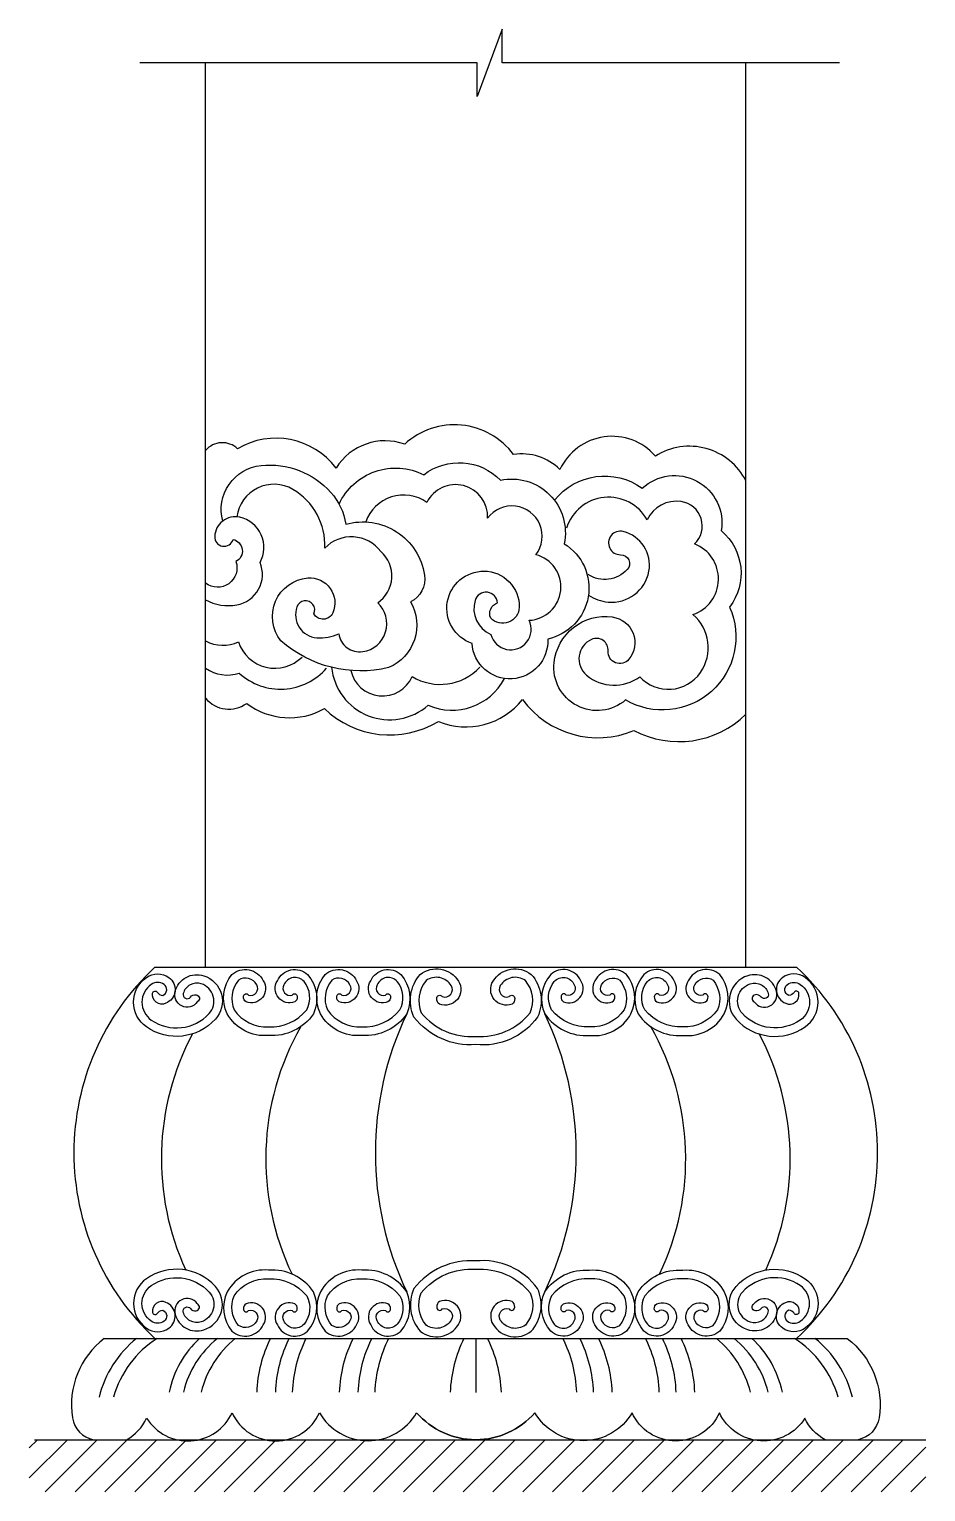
# Model space of a CAD drawing. Extents: x 1541 to 2099, y 501 to 1411.
import ezdxf

# ---------------------------------------------------------------- set-up
doc = ezdxf.new("R2010")
doc.units = 0
doc.header["$LTSCALE"] = 100
doc.header["$MEASUREMENT"] = 0
for name, color, linetype in [('2', 2, 'CONTINUOUS'), ('3', 3, 'CONTINUOUS'), ('4', 4, 'CONTINUOUS'), ('7', 7, 'CONTINUOUS')]:
    doc.layers.add(name, color=color, linetype=linetype)

msp = doc.modelspace()

# ---------------------------------------------------------------- hatches: boundary and pattern name
at = {"layer": '3'}
h = msp.add_hatch(dxfattribs=at)
h.set_pattern_fill('ANSI31', color=256, scale=105, style=0)
h.set_pattern_definition([(45, (-19380.712, 1471.47), (-9.2807765, 9.2807765), [])])
h.paths.add_polyline_path([(2098.64, 500.65), (2098.64, 533.02), (2004.67, 533.02, -0.113811), (1991.05, 533.02), (1949.94, 533.02, -0.114688), (1936.46, 533.02), (1892.34, 533.02, -0.09426), (1879.29, 533.02), (1758.4, 533.02, -0.09426), (1745.34, 533.02), (1701.23, 533.02, -0.114688), (1687.74, 533.02), (1646.63, 533.02, -0.113811), (1633.01, 533.02), (1541.2, 533.02), (1541.2, 500.65)])

# ---------------------------------------------------------------- linework, layer by layer
at = {"layer": '2'}
msp.add_line((1544.55, 533.02), (2098.64, 533.02), dxfattribs=at)
at = {"layer": '3'}
msp.add_lwpolyline([(2045, 1389.59), (1835.16, 1389.59), (1835.16, 1410.56), (1819.7, 1368.62), (1819.7, 1389.59), (1609.86, 1389.59)], dxfattribs=at)
for points in [[(1661.49, 1104.59, -0.460732), (1685.3, 1139.14, -0.240285), (1728.71, 1122.42, -0.147374), (1738.01, 1102.6, -0.451425), (1786.99, 1071.01, -0.325204), (1778.31, 1054.29, -0.451147), (1764.67, 1013.41, -0.243887), (1697.7, 1030.13, -0.603263), (1714.44, 1069.15, -0.565835), (1729.95, 1047.48, -0.61948), (1718.17, 1046.86, 1.045706), (1707.62, 1051.19, 0.494837), (1720.03, 1031.99, 0.129682), (1733.67, 1034.47, 0.417281), (1748.55, 1023.32, 0.630935), (1757.85, 1053.67, 0.488168), (1759.83, 1085.61, 0.46223), (1724.99, 1087.73, 0.277151), (1705.14, 1124.28, 0.538473), (1670.27, 1107.2)], [(1733.83, 1115.15, -0.42351), (1786.5, 1133.38, -0.381843), (1834.25, 1129.97, -0.544556), (1873.81, 1090.46, -0.67668), (1863.58, 1031.18, -0.993764), (1816.52, 1028.46, -0.850649), (1824.02, 1073.42, -0.420384), (1845.85, 1050.94, -0.668622), (1828.11, 1044.13, -0.440782), (1832.38, 1053.68, 0.8337), (1818.42, 1055.23, 0.379728), (1828.24, 1034.05, 1.107491), (1852.03, 1042.83, 0.861522), (1856.17, 1083.63, 1.010631), (1826.18, 1106.36, 0.812688), (1788.43, 1116.17, 0.501236), (1750.47, 1104.02)], [(1867.78, 1117.56, -0.401184), (1922.36, 1124.95, -0.716561), (1971.48, 1098.61, -0.401051), (1976.65, 1051.09, -0.728585), (1912.01, 993.25, -0.681037), (1867.54, 1016.49, -0.422102), (1903.74, 1044.9, -0.588096), (1914.08, 1018.55, -0.73048), (1901.15, 1023.72, 0.57025), (1890.81, 1030.95, 0.54998), (1887.71, 1008.74, 0.349657), (1920.8, 1007.71, 0.479461), (1958.55, 1010.29, 0.385762), (1953.9, 1046.45, 0.699065), (1954.93, 1090.35, 0.621607), (1946.66, 1116.69, 0.334803), (1925.46, 1105.33, 0.659043), (1875.3, 1100.16)], [(1650.84, 1055.56, 0.169347), (1670.29, 1052.39, 0.481065), (1684.69, 1078.77, 0.502146), (1672.09, 1106.93, 0.467464), (1656.49, 1094.95, 0.890855), (1667.89, 1093.15, -0.703133), (1669.69, 1079.36, -0.746895), (1650.84, 1065.93)], [(1888.91, 1058.39, 0.118506), (1901.15, 1054.19, 0.388283), (1926.49, 1073.3, 0.398167), (1910.46, 1098.09, 1.141675), (1908.91, 1083.63, -0.667664), (1913.05, 1074.34, -0.356692), (1888.74, 1071.24)], [(1650.84, 1029.99, 0.2339), (1671.3, 1029.43, 0.55911), (1710.8, 1019.96)], [(1650.84, 1013.03, 0.236062), (1671.82, 1009.96, 0.424947), (1726.07, 1013.12)], [(1729.15, 1013.61, 0.608644), (1789.27, 989.97, 0.394364), (1836.62, 1006.65, 0.386446)], [(1741.19, 1011.62, 0.731365), (1779.26, 1007.86, 0.354776), (1821.4, 1013.65)]]:
    msp.add_lwpolyline(points, format="xyb", dxfattribs=at)
for points in [[(1645.69, 805.37, -0.833816), (1631.87, 812.03, -0.426186), (1649.71, 821.69, -0.546245), (1656.94, 794.66, -0.376688), (1614.07, 789.84, -0.522007), (1614.07, 820.62, -0.314054), (1628, 820.62, -0.598392), (1626.12, 804.56, -0.598511), (1617.89, 810.8, -0.705929), (1620.86, 811.36, 0.26761), (1624.2, 809.45, 0.598392), (1625, 816.32, 0.314054), (1617.07, 816.32, 0.522007), (1617.07, 794.15, 0.376688), (1653.06, 798.19, 0.546245), (1648.11, 816.69, 0.426186), (1636.93, 810.64, 0.833816), (1641.45, 808.46, -0.282243), (1644.97, 809.89, -0.721426)], [(1690.03, 784.54, -0.300807), (1664.35, 798.02, -0.297758), (1667.18, 822.41, -0.493904), (1686.73, 818.57, -0.732119), (1675.97, 805.47, -0.29159), (1674.43, 808.58, -0.787439), (1677.56, 809.68, 0.708812), (1682.64, 816.02, 0.455472), (1671.31, 818.87, 0.283107), (1668.56, 800.41, 0.252494), (1690.03, 789.86, 0.233061), (1713.71, 800.41, 0.301145), (1712.06, 818.13, 0.557866), (1699.59, 816.02, 0.708812), (1704.67, 809.68, -0.787439), (1707.81, 808.58, -0.29159), (1706.27, 805.47, -0.732119), (1695.5, 818.57, -0.513853), (1714.27, 822.41, -0.296447), (1717.92, 798.02, -0.269138)], [(1748.02, 784.54, -0.300807), (1722.33, 798.02, -0.297758), (1725.16, 822.41, -0.493904), (1744.71, 818.57, -0.732119), (1733.95, 805.47, -0.29159), (1732.41, 808.58, -0.787439), (1735.55, 809.68, 0.708812), (1740.62, 816.02, 0.455472), (1729.29, 818.87, 0.283107), (1726.55, 800.41, 0.252494), (1748.02, 789.86, 0.233061), (1771.69, 800.41, 0.301145), (1770.04, 818.13, 0.557866), (1757.58, 816.02, 0.708812), (1762.66, 809.68, -0.787439), (1765.79, 808.58, -0.29159), (1764.25, 805.47, -0.732119), (1753.49, 818.57, -0.513853), (1772.25, 822.41, -0.296447), (1775.91, 798.02, -0.269138)], [(1818.84, 778.82, -0.252182), (1780.39, 795.99, -0.296447), (1784.36, 822.55, -0.446204), (1808.02, 818.37, -0.732119), (1796.3, 804.09, -0.29159), (1794.62, 807.49, -0.787439), (1798.04, 808.68, 0.708812), (1803.57, 815.59, 0.433702), (1787.97, 818.69, 0.283107), (1784.98, 798.58, 0.244167), (1818.84, 783.95, 0.244167), (1852.7, 798.58, 0.283107), (1849.71, 818.69, 0.433702), (1834.11, 815.59, 0.708812), (1839.65, 808.68, -0.787439), (1843.06, 807.49, -0.29159), (1841.38, 804.09, -0.732119), (1829.66, 818.37, -0.446204), (1853.32, 822.55, -0.296447), (1857.3, 795.99, -0.267565)], [(1889.66, 784.54, 0.300807), (1915.35, 798.02, 0.297758), (1912.52, 822.41, 0.493904), (1892.97, 818.57, 0.732119), (1903.73, 805.47, 0.29159), (1905.27, 808.58, 0.787439), (1902.14, 809.68, -0.708812), (1897.06, 816.02, -0.455472), (1908.39, 818.87, -0.283107), (1911.13, 800.41, -0.252494), (1889.66, 789.86, -0.233061), (1865.99, 800.41, -0.301145), (1867.64, 818.13, -0.557866), (1880.1, 816.02, -0.708812), (1875.03, 809.68, 0.787439), (1871.89, 808.58, 0.29159), (1873.43, 805.47, 0.732119), (1884.19, 818.57, 0.513853), (1865.43, 822.41, 0.296447), (1861.78, 798.02, 0.269138)], [(1947.65, 784.54, 0.300807), (1973.33, 798.02, 0.297758), (1970.51, 822.41, 0.493904), (1950.95, 818.57, 0.732119), (1961.72, 805.47, 0.29159), (1963.26, 808.58, 0.787439), (1960.12, 809.68, -0.708812), (1955.04, 816.02, -0.455472), (1966.37, 818.87, -0.283107), (1969.12, 800.41, -0.252494), (1947.65, 789.86, -0.233061), (1923.98, 800.41, -0.301145), (1925.62, 818.13, -0.557866), (1938.09, 816.02, -0.708812), (1933.01, 809.68, 0.787439), (1929.87, 808.58, 0.29159), (1931.41, 805.47, 0.732119), (1942.18, 818.57, 0.513853), (1923.41, 822.41, 0.296447), (1919.76, 798.02, 0.269138)], [(1992, 805.37, 0.833816), (2005.82, 812.03, 0.426186), (1987.98, 821.69, 0.546245), (1980.74, 794.66, 0.376688), (2023.62, 789.84, 0.522007), (2023.62, 820.62, 0.314054), (2009.68, 820.62, 0.598392), (2011.56, 804.56, 0.598511), (2019.79, 810.8, 0.705929), (2016.82, 811.36, -0.26761), (2013.49, 809.45, -0.598392), (2012.68, 816.32, -0.314054), (2020.62, 816.32, -0.522007), (2020.62, 794.15, -0.376688), (1984.62, 798.19, -0.546245), (1989.57, 816.69, -0.426186), (2000.75, 810.64, -0.833816), (1996.24, 808.46, 0.282243), (1992.71, 809.89, 0.721426)], [(1645.69, 617.68, 0.833816), (1631.87, 611.01, 0.426186), (1649.71, 601.35, 0.546245), (1656.94, 628.38, 0.376688), (1614.07, 633.2, 0.522007), (1614.07, 602.42, 0.314054), (1628, 602.42, 0.598392), (1626.12, 618.48, 0.598511), (1617.89, 612.24, 0.705929), (1620.86, 611.68, -0.26761), (1624.2, 613.6, -0.598392), (1625, 606.73, -0.314054), (1617.07, 606.73, -0.522007), (1617.07, 628.89, -0.376688), (1653.06, 624.85, -0.546245), (1648.11, 606.35, -0.426186), (1636.93, 612.4, -0.833816), (1641.45, 614.58, 0.282243), (1644.97, 613.15, 0.721426)], [(1690.03, 638.5, 0.300807), (1664.35, 625.02, 0.297758), (1667.18, 600.63, 0.493904), (1686.73, 604.47, 0.732119), (1675.97, 617.58, 0.29159), (1674.43, 614.46, 0.787439), (1677.56, 613.36, -0.708812), (1682.64, 607.02, -0.455472), (1671.31, 604.17, -0.283107), (1668.56, 622.63, -0.252494), (1690.03, 633.18, -0.233061), (1713.71, 622.63, -0.301145), (1712.06, 604.91, -0.557866), (1699.59, 607.02, -0.708812), (1704.67, 613.36, 0.787439), (1707.81, 614.46, 0.29159), (1706.27, 617.58, 0.732119), (1695.5, 604.47, 0.513853), (1714.27, 600.63, 0.296447), (1717.92, 625.02, 0.269138)], [(1748.02, 638.5, 0.300807), (1722.33, 625.02, 0.297758), (1725.16, 600.63, 0.493904), (1744.71, 604.47, 0.732119), (1733.95, 617.58, 0.29159), (1732.41, 614.46, 0.787439), (1735.55, 613.36, -0.708812), (1740.62, 607.02, -0.455472), (1729.29, 604.17, -0.283107), (1726.55, 622.63, -0.252494), (1748.02, 633.18, -0.233061), (1771.69, 622.63, -0.301145), (1770.04, 604.91, -0.557866), (1757.58, 607.02, -0.708812), (1762.66, 613.36, 0.787439), (1765.79, 614.46, 0.29159), (1764.25, 617.58, 0.732119), (1753.49, 604.47, 0.513853), (1772.25, 600.63, 0.296447), (1775.91, 625.02, 0.269138)], [(1818.84, 644.22, 0.252182), (1780.39, 627.05, 0.296447), (1784.36, 600.49, 0.446204), (1808.02, 604.68, 0.732119), (1796.3, 618.95, 0.29159), (1794.62, 615.55, 0.787439), (1798.04, 614.36, -0.708812), (1803.57, 607.45, -0.433702), (1787.97, 604.35, -0.283107), (1784.98, 624.46, -0.244167), (1818.84, 639.09, -0.244167), (1852.7, 624.46, -0.283107), (1849.71, 604.35, -0.433702), (1834.11, 607.45, -0.708812), (1839.65, 614.36, 0.787439), (1843.06, 615.55, 0.29159), (1841.38, 618.95, 0.732119), (1829.66, 604.68, 0.446204), (1853.32, 600.49, 0.296447), (1857.3, 627.05, 0.267565)], [(1889.66, 638.5, -0.300807), (1915.35, 625.02, -0.297758), (1912.52, 600.63, -0.493904), (1892.97, 604.47, -0.732119), (1903.73, 617.58, -0.29159), (1905.27, 614.46, -0.787439), (1902.14, 613.36, 0.708812), (1897.06, 607.02, 0.455472), (1908.39, 604.17, 0.283107), (1911.13, 622.63, 0.252494), (1889.66, 633.18, 0.233061), (1865.99, 622.63, 0.301145), (1867.64, 604.91, 0.557866), (1880.1, 607.02, 0.708812), (1875.03, 613.36, -0.787439), (1871.89, 614.46, -0.29159), (1873.43, 617.58, -0.732119), (1884.19, 604.47, -0.513853), (1865.43, 600.63, -0.296447), (1861.78, 625.02, -0.269138)], [(1947.65, 638.5, -0.300807), (1973.33, 625.02, -0.297758), (1970.51, 600.63, -0.493904), (1950.95, 604.47, -0.732119), (1961.72, 617.58, -0.29159), (1963.26, 614.46, -0.787439), (1960.12, 613.36, 0.708812), (1955.04, 607.02, 0.455472), (1966.37, 604.17, 0.283107), (1969.12, 622.63, 0.252494), (1947.65, 633.18, 0.233061), (1923.98, 622.63, 0.301145), (1925.62, 604.91, 0.557866), (1938.09, 607.02, 0.708812), (1933.01, 613.36, -0.787439), (1929.87, 614.46, -0.29159), (1931.41, 617.58, -0.732119), (1942.18, 604.47, -0.513853), (1923.41, 600.63, -0.296447), (1919.76, 625.02, -0.269138)], [(1992, 617.68, -0.833816), (2005.82, 611.01, -0.426186), (1987.98, 601.35, -0.546245), (1980.74, 628.38, -0.376688), (2023.62, 633.2, -0.522007), (2023.62, 602.42, -0.314054), (2009.68, 602.42, -0.598392), (2011.56, 618.48, -0.598511), (2019.79, 612.24, -0.705929), (2016.82, 611.68, 0.26761), (2013.49, 613.6, 0.598392), (2012.68, 606.73, 0.314054), (2020.62, 606.73, 0.522007), (2020.62, 628.89, 0.376688), (1984.62, 624.85, 0.546245), (1989.57, 606.35, 0.426186), (2000.75, 612.4, 0.833816), (1996.24, 614.58, -0.282243), (1992.71, 613.15, -0.721426)]]:
    msp.add_lwpolyline(points, format="xyb", close=True, dxfattribs=at)
at = {"layer": '4'}
for p, q in [((1650.84, 827.02), (1650.84, 1389.59)), ((1986.84, 827.02), (1986.84, 1389.59)), ((1619.34, 827.02), (2018.34, 827.02)), ((1587.84, 596.02), (2049.84, 596.02))]:
    msp.add_line(p, q, dxfattribs=at)
for points in [[(1587.84, 596.02, 0.27483), (1568.03, 546.72, 0.312171), (1581.15, 533.02, 0.312171)], [(2049.84, 596.02, -0.27483), (2069.65, 546.72, -0.312171), (2056.53, 533.02, -0.312171)], [(1601.68, 533.02, 0.155297), (1614.16, 546.42, 0.594986), (1667.32, 549.82, 0.647009), (1721.65, 549.82, 0.576233), (1782.09, 549.82, 0.457143), (1855.59, 549.82)], [(2036.01, 533.02, -0.155297), (2023.52, 546.42, -0.594986), (1970.36, 549.82, -0.647009), (1916.04, 549.82, -0.576233), (1855.59, 549.82, -0.457143), (1782.09, 549.82)]]:
    msp.add_lwpolyline(points, format="xyb", dxfattribs=at)
for centre, radius, start, end in [((1726.49, 711.52), 157.54, 132.85059, 227.14941), ((1911.2, 711.52), 157.54, 312.85059, 47.14941), ((1958.01, 711.52), 201.61, 154.59167, 205.40833), ((1679.67, 711.52), 201.61, 334.59167, 25.40833), ((1789.21, 707.87), 165.87, 152.09665, 204.69769), ((1854.14, 707.87), 165.87, 150.31072, 205.65749), ((1783.54, 707.87), 165.87, 334.34251, 29.68928), ((1848.47, 707.87), 165.87, 335.30231, 27.90335)]:
    msp.add_arc(centre, radius, start, end, dxfattribs=at)
at = {"layer": '7'}
msp.add_line((1818.84, 596.02), (1818.84, 562.37), dxfattribs=at)
for points in [[(1986.84, 1129.54, 0.442252), (1930.54, 1144.97, 0.54387), (1871.16, 1136.63, 0.243422), (1842.39, 1145.9, 0.445484), (1774.65, 1152.39, 0.353369), (1731.97, 1137.56, 0.380269), (1670.72, 1149.61, 0.426653), (1650.84, 1148.54, 0.426653)], [(1650.84, 994.4, 0.398864), (1676.4, 991.16, 0.300583), (1724.72, 987.94, 0.34047), (1795.59, 979.9, 0.336182), (1847.93, 993.58, 0.347222), (1917.19, 974.27, 0.326863), (1986.84, 984.38, 0.326863)]]:
    msp.add_lwpolyline(points, format="xyb", dxfattribs=at)
for centre, radius, start, end in [((1649.32, 543.98), 66.48, 128.4763, 166.49652), ((1655.64, 541.65), 64.64, 122.7296, 163.9651), ((1689.73, 549.83), 62.86, 132.70736, 168.27358), ((1697.83, 547.54), 62.65, 129.30197, 166.0877), ((1708.89, 547.54), 62.65, 129.30197, 166.0877), ((1764.97, 559.32), 82.41, 153.55802, 177.71762), ((1776.56, 559.32), 82.41, 153.55802, 177.71762), ((1787.05, 559.32), 82.41, 153.55802, 177.71762), ((1816.32, 559.32), 82.41, 153.55802, 177.71762), ((1827.92, 559.32), 82.41, 153.55802, 177.71762), ((1838.41, 559.32), 82.41, 153.55802, 177.71762), ((1885.28, 559.32), 82.41, 153.55802, 177.71762), ((1752.41, 559.32), 82.41, 2.28238, 26.44198), ((1799.28, 559.32), 82.41, 2.28238, 26.44198), ((1809.77, 559.32), 82.41, 2.28238, 26.44198), ((1821.36, 559.32), 82.41, 2.28238, 26.44198), ((1850.64, 559.32), 82.41, 2.28238, 26.44198), ((1861.12, 559.32), 82.41, 2.28238, 26.44198), ((1872.72, 559.32), 82.41, 2.28238, 26.44198), ((1928.8, 547.54), 62.65, 13.9123, 50.69803), ((1939.85, 547.54), 62.65, 13.9123, 50.69803), ((1947.95, 549.83), 62.86, 11.72642, 47.29264), ((1982.04, 541.65), 64.64, 16.0349, 57.2704), ((1988.36, 543.98), 66.48, 13.50348, 51.5237)]:
    msp.add_arc(centre, radius, start, end, dxfattribs=at)

doc.saveas('drawing.dxf')
